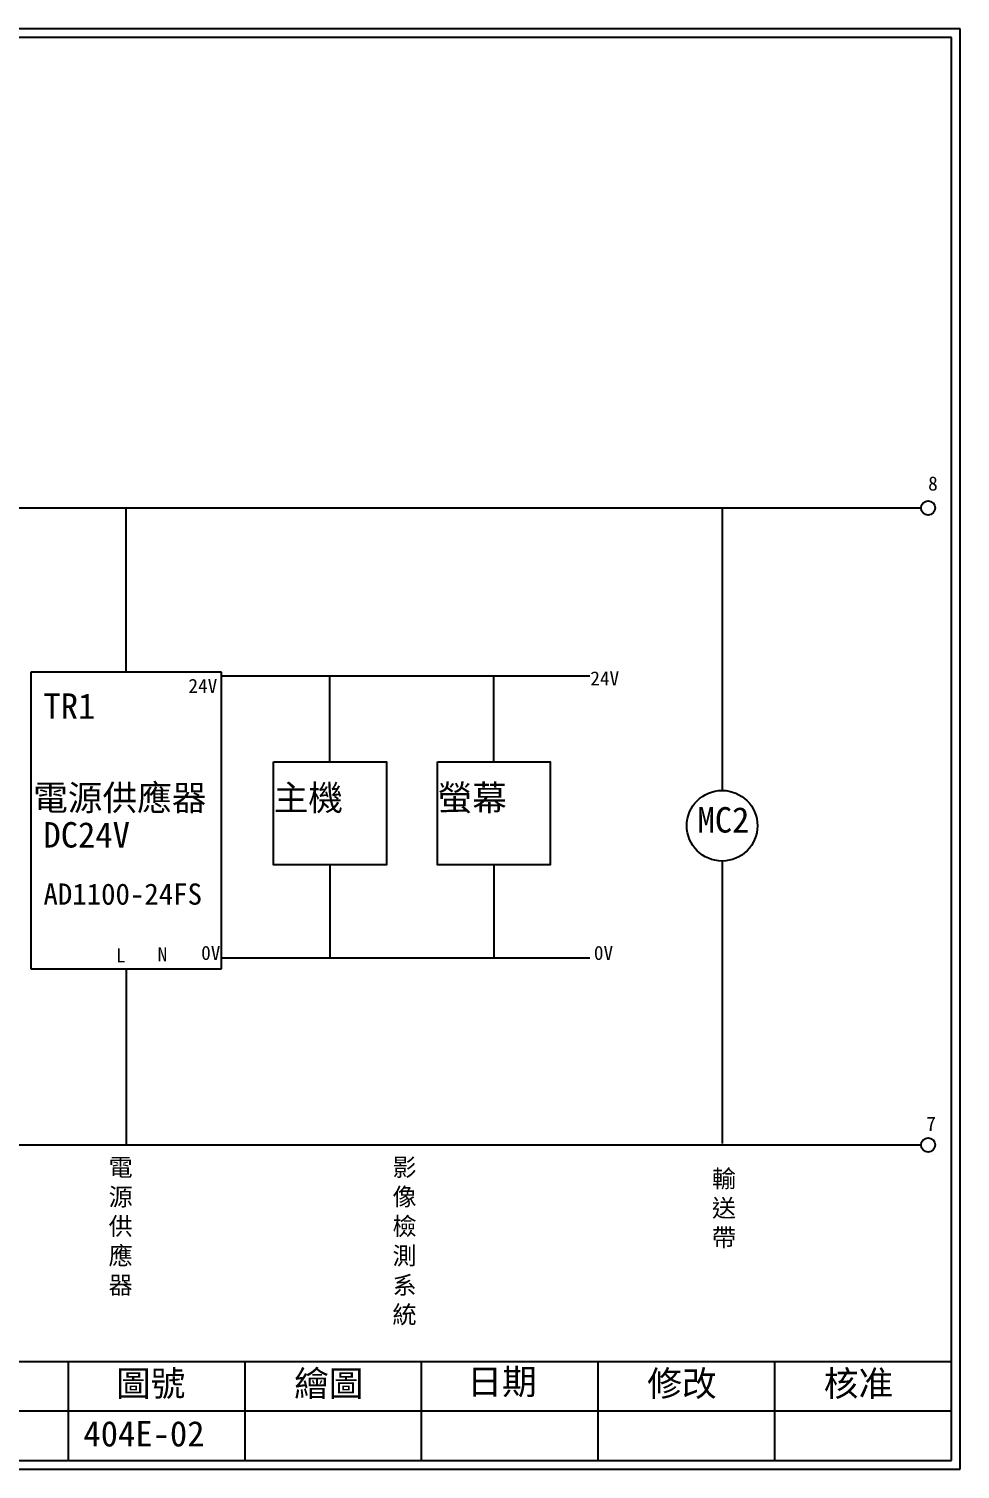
# Model space of a CAD drawing. Extents: x 10 to 297, y 3 to 207.
# Drawn here: x 165.1 to 297, y 3 to 207 of the extents above; entities that cross this region are included whole.
import ezdxf

# ---------------------------------------------------------------- set-up
doc = ezdxf.new("R2010")
doc.units = 0
doc.layers.get('0').update_dxf_attribs({"linetype": 'CONTINUOUS'})
doc.layers.add('圖框層', color=7, linetype='CONTINUOUS')
doc.layers.add('標尺寸層', color=3, linetype='CONTINUOUS')
doc.styles.add('CNS', font='romanc.shx', dxfattribs={"bigfont": 'chineset.shx'})
doc.styles.add('STSL', font='kaiu.ttf')

msp = doc.modelspace()

# ---------------------------------------------------------------- linework, layer by layer
for p, q in [((48.79, 139.12), (291.46, 139.12)), ((192.43, 115.86), (165.43, 115.86)), ((165.43, 115.86), (165.43, 73.86)), ((192.43, 73.86), (192.43, 115.86)), ((244.54, 115.32), (192.43, 115.32)), ((165.43, 73.86), (192.43, 73.86)), ((244.54, 75.38), (192.43, 75.38)), ((48.79, 48.91), (291.46, 48.91))]:
    msp.add_line(p, q)
at = {"layer": '圖框層', "color": 7}
for p, q in [((297, 206.97), (10, 206.97)), ((297, 3), (297, 206.97)), ((295.75, 205.72), (11.25, 205.72)), ((295.75, 4.25), (295.75, 205.72)), ((11.25, 18.25), (295.75, 18.25)), ((170.75, 4.25), (170.75, 18.25)), ((195.75, 4.25), (195.75, 18.25)), ((220.75, 4.25), (220.75, 18.25)), ((245.75, 4.25), (245.75, 18.25)), ((270.75, 4.25), (270.75, 18.25)), ((145.75, 11.25), (295.75, 11.25)), ((11.25, 4.25), (295.75, 4.25)), ((10, 3), (297, 3))]:
    msp.add_line(p, q, dxfattribs=at)
at = {"layer": '標尺寸層', "color": 7}
for p, q in [((178.93, 115.86), (178.93, 139.12)), ((263.29, 139.12), (263.29, 99.12)), ((207.77, 103.15), (207.77, 115.32)), ((230.98, 103.15), (230.98, 115.32)), ((207.77, 88.57), (207.77, 75.38)), ((230.98, 88.57), (230.98, 75.38)), ((263.29, 89.12), (263.29, 49.12)), ((178.93, 73.86), (178.93, 48.91))]:
    msp.add_line(p, q, dxfattribs=at)
for points in [[(199.79, 103.15), (215.76, 103.15), (215.76, 88.57), (199.79, 88.57)], [(222.99, 103.15), (238.96, 103.15), (238.96, 88.57), (222.99, 88.57)]]:
    msp.add_lwpolyline(points, close=True, dxfattribs=at)
for centre, radius in [((292.46, 139.12), 1), ((263.29, 94.12), 5), ((292.46, 48.91), 1)]:
    msp.add_circle(centre, radius, dxfattribs=at)

# ---------------------------------------------------------------- texts
at = {"layer": '圖框層', "color": 4, "style": 'STSL'}
for s, height, p in [('8', 2, (292.46, 141.58)), ('24V', 2, (187.73, 112.92)), ('24V', 2, (244.63, 113.98)), ('TR1', 3.6, (167.2, 109.26)), ('電源供應器', 3.6, (165.74, 96.28)), ('主機', 3.6, (199.79, 96.28)), ('螢幕', 3.6, (222.99, 96.28)), ('MC2', 3.6, (259.81, 93.15)), ('DC24V', 3.6, (167.2, 91.03)), ('AD1100-24FS', 3, (167.2, 82.94)), ('L', 2, (177.49, 74.76)), ('N', 2, (183.36, 74.91)), ('0V', 2, (189.53, 75.11)), ('0V', 2, (245.14, 75.11)), ('7', 2, (292.2, 50.91)), ('圖號', 3.6, (177.47, 13.34)), ('繪圖', 3.6, (202.69, 13.34)), ('日期', 3.6, (227.22, 13.59)), ('修改', 3.6, (252.69, 13.34)), ('核准', 3.6, (277.69, 13.34)), ('404E-02', 3.6, (172.86, 6.22))]:
    msp.add_text(s, height=height, dxfattribs=at).set_placement(p)
at = {"layer": '標尺寸層', "color": 7, "char_height": 2.5, "width": 5.4243, "attachment_point": 1, "style": 'CNS'}
for s, insert in [('{\\fDFKai-SB|b0|i0|c136|p65;電源供應器}', (176.43, 46.99)), ('{\\fDFKai-SB|b0|i0|c136|p65;影像檢測系統}', (216.62, 46.99)), ('{\\fDFKai-SB|b0|i0|c136|p65;輸送帶}', (261.85, 45.39))]:
    msp.add_mtext(s, dxfattribs=dict(at, insert=insert))

doc.saveas('drawing.dxf')
